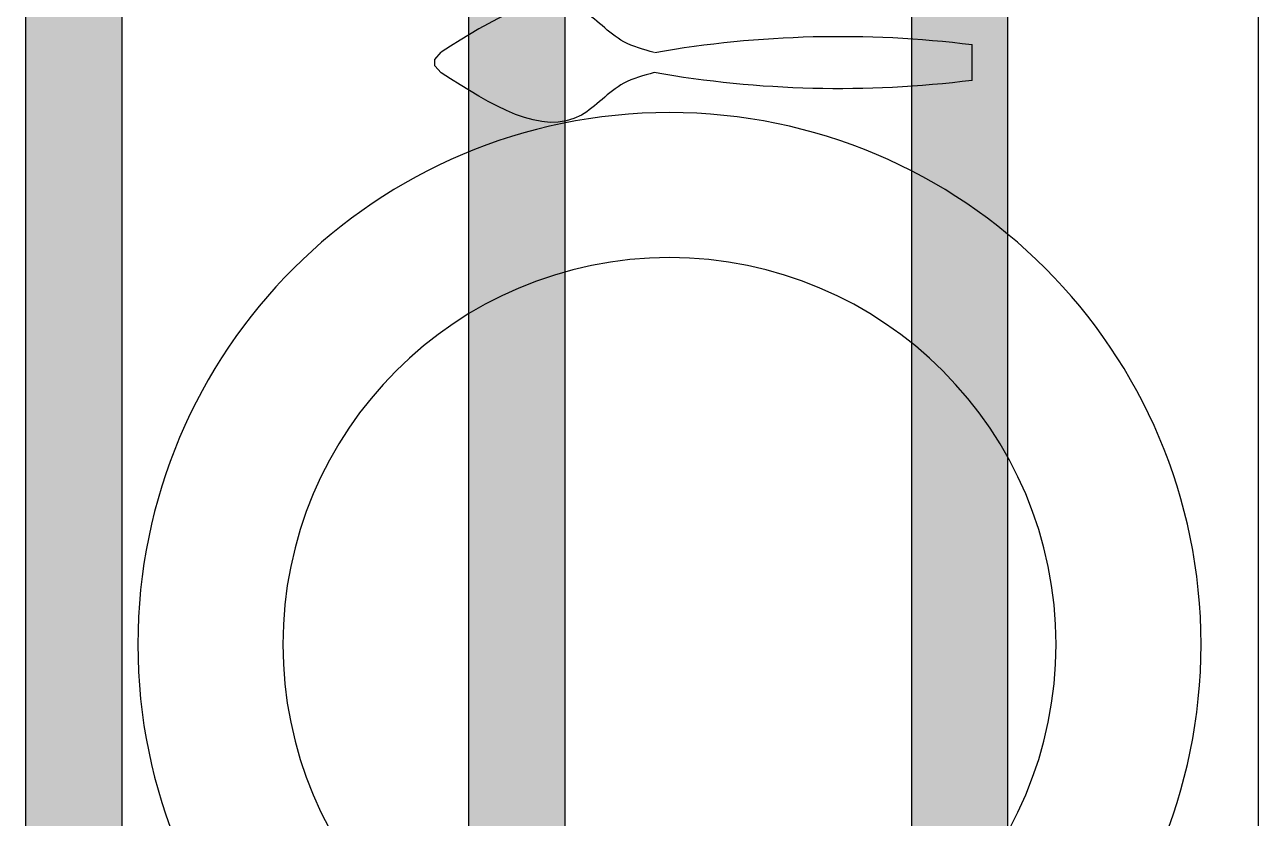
# Model space of a CAD drawing. Extents: x -29316 to 80307, y 54266 to 73016.
# Drawn here: x 21627.62 to 21653.15, y 55431.17 to 55447.58 of the extents above; entities that cross this region are included whole.
import ezdxf

# ---------------------------------------------------------------- set-up
doc = ezdxf.new("R2010")
doc.units = 0
for name, color, linetype in [('İnsan', 50, 'Continuous'), ('mobilya', 107, 'Continuous'), ('OC-Mutfak_Ekipman', 252, 'Continuous')]:
    doc.layers.add(name, color=color, linetype=linetype)
doc.layers.add('PLAN', color=253, linetype='Continuous', lineweight=15)
doc.layers.add('Tezgah', color=7, linetype='Continuous', lineweight=9)

# ---------------------------------------------------------------- blocks, each defined once
blk = doc.blocks.new('KULE180')
at = {"layer": 'PLAN'}
h = blk.add_hatch(color=256, dxfattribs=at)
h.dxf.hatch_style = 1
h.paths.add_polyline_path([(36101.749, -112547.035, 0.414214), (36102.749, -112546.035, 0.414214), (36101.749, -112545.035), (35923.748, -112545.035, 0.414209), (35922.749, -112546.035, 0.414214), (35923.749, -112547.035)])
h.paths.add_polyline_path([(35923.748, -112554.201, 0.414209), (35922.749, -112555.201, 0.414214), (35923.749, -112556.201), (36101.749, -112556.201, 0.414214), (36102.749, -112555.201, 0.414214), (36101.749, -112554.201)])
h.paths.add_polyline_path([(36101.749, -112565.367, 0.414214), (36102.749, -112564.367, 0.414214), (36101.749, -112563.367), (35923.748, -112563.367, 0.414209), (35922.749, -112564.367, 0.414214), (35923.749, -112565.367)])
at = {"layer": 'OC-Mutfak_Ekipman'}
for p, q in [((36101.749, -112545.035), (35923.749, -112545.035)), ((35923.749, -112547.035), (36101.749, -112547.035)), ((36101.749, -112554.201), (35923.749, -112554.201)), ((35923.749, -112556.201), (36101.749, -112556.201)), ((36101.749, -112563.367), (35923.749, -112563.367)), ((35923.749, -112565.367), (36101.749, -112565.367))]:
    blk.add_line(p, q, dxfattribs=at)
blk = doc.blocks.new('A$C2F7A1A77')
at = {"layer": 'mobilya', "color": 3}
blk.add_line((29.179, 28.08), (29.919, 28.08), dxfattribs=at)
blk.add_lwpolyline([(3, 29), (3, 8, 0.414214), (8, 3), (45, 3, 0.414214), (50, 8), (50, 29, 0.414214), (45, 34), (8, 34, 0.414214)], format="xyb", close=True, dxfattribs=at)
blk.add_lwpolyline([(29.337, 17.089), (29.483, 16.959), (29.608, 16.959), (29.76, 17.089)], dxfattribs=at)
for radius in [11, 8]:
    blk.add_circle((17.512, 21.815), radius, dxfattribs=at)
for centre, start, end in [((51.23, 25.322), 172.8729, 189.9137), ((7.867, 25.335), 350.0863, 7.0954)]:
    blk.add_arc(centre, 22.223, start, end, dxfattribs=at)
for points in [[(29.339, 21.497), (29.118, 20.869), (28.462, 19.994), (29.337, 17.089)], [(29.758, 21.497), (29.979, 20.869), (30.635, 19.994), (29.76, 17.089)]]:
    blk.add_spline(points, degree=3, dxfattribs=at)
blk = doc.blocks.new('InsanKadın')
at = {"layer": 'İnsan', "color": 7, "rotation": 270}
blk.add_blockref('A$C2F7A1A77', (0, 53), dxfattribs=at)

msp = doc.modelspace()

# ---------------------------------------------------------------- block references
at = {"layer": 'PLAN', "rotation": 90}
msp.add_blockref('KULE180', (-90917.396, 19447.892), dxfattribs=at)
at = {"layer": 'Tezgah', "xscale": -1, "rotation": 180}
msp.add_blockref('InsanKadın', (21619.151, 55470.252), dxfattribs=at)

doc.saveas('drawing.dxf')
